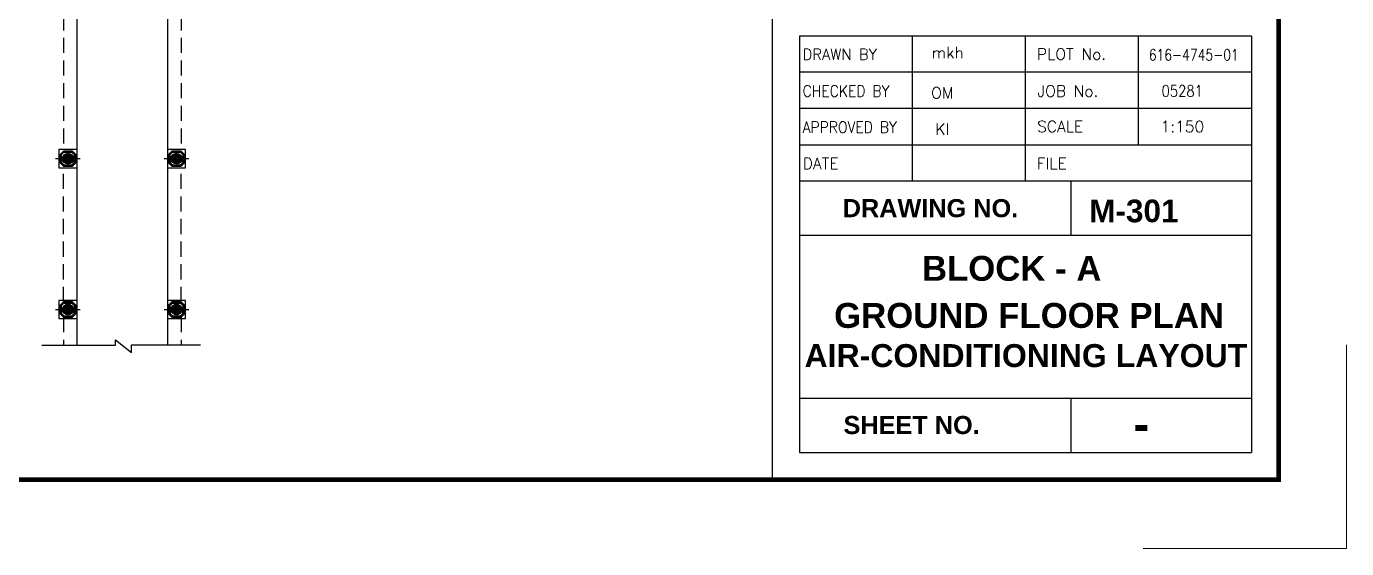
# Model space of a CAD drawing. Extents: x 278386 to 404536, y 8015 to 97114.
# Drawn here: x 360749 to 404536, y 8015 to 25315 of the extents above; entities that cross this region are included whole.
import ezdxf
from ezdxf.enums import TextEntityAlignment as Align

# ---------------------------------------------------------------- set-up
doc = ezdxf.new("R2010")
doc.units = 0
doc.header["$LTSCALE"] = 2
doc.header["$MEASUREMENT"] = 0
doc.linetypes.add('1-BLOCK-A_FLOOR PLAN$0$HIDDEN', pattern=[0.375, 0.25, -0.125])
doc.layers.get('0').update_dxf_attribs({"color": 1})
for name, color, linetype in [('-ABC', 1, 'Continuous'), ('1-BLOCK-A_FLOOR PLAN$0$Callouts', 9, 'Continuous'), ('1-BLOCK-A_FLOOR PLAN$0$CLADDING', 1, 'Continuous'), ('1-BLOCK-A_FLOOR PLAN$0$Covered Walkway', 7, 'Continuous'), ('1-BLOCK-A_FLOOR PLAN$0$HAT-GRC', 9, 'Continuous'), ('1-BLOCK-A_FLOOR PLAN$0$PAV-COL', 1, 'Continuous'), ('1-BLOCK-A_FLOOR PLAN$0$pavement', 21, 'Continuous'), ('ext', 93, 'Continuous'), ('TITLE-A$0$-ABC', 1, 'Continuous')]:
    doc.layers.add(name, color=color, linetype=linetype)
doc.layers.add('-DT', color=4, linetype='Continuous', lineweight=13)
doc.styles.add('1-BLOCK-A_FLOOR PLAN$0$WMF-Arial2', font='arialbd.ttf')
doc.styles.add('TITLE-A$0$1-BLOCK-A_FLOOR PLAN$0$ROMAND', font='romand.shx', dxfattribs={"width": 0.8})
doc.styles.add('TITLE-A$0$1-BLOCK-A_FLOOR PLAN$0$RomanS', font='romans.shx')
doc.styles.add('TITLE-A$0$1-BLOCK-A_FLOOR PLAN$0$WMF-Arial2', font='arialbd.ttf')

# ---------------------------------------------------------------- blocks, each defined once
blk = doc.blocks.new('1-BLOCK-A_FLOOR PLAN', base_point=(138.4295842972385, 17.08714958300015))
at = {"layer": '1-BLOCK-A_FLOOR PLAN$0$HAT-GRC', "linetype": 'Continuous'}
h = blk.add_hatch(dxfattribs=at)
h.set_pattern_fill('ANSI33', color=8, scale=0.25, style=0)
h.set_pattern_definition([(225, (98.45000000036481, 27.95084224616868), (-0.04419417382415922, 0.04419417382415922), []), (225, (98.45000000036481, 27.90664807241875), (-0.04419417382415922, 0.04419417382415922), [0.03125, -0.015625])])
edge = h.paths.add_edge_path()
edge.add_line((97.95000000036474, 27.70084224616868), (97.9500000003647, 27.85084224616899))
edge.add_line((97.9500000003647, 27.85084224616899), (98.0500000003645, 27.95084224616845))
edge.add_line((98.0500000003645, 27.95084224616845), (98.20000000036477, 27.95084224616868))
edge.add_line((98.20000000036477, 27.95084224616868), (98.35000000036501, 27.95084224616868))
edge.add_line((98.35000000036501, 27.95084224616868), (98.45000000036481, 27.85084224616899))
edge.add_line((98.45000000036481, 27.85084224616899), (98.45000000036481, 27.70084224616868))
edge.add_line((98.45000000036481, 27.70084224616868), (98.37500000036485, 27.70084224616868))
edge.add_ellipse((98.20000000036485, 27.70084224616868), major_axis=(-0.1237436867078068, 0.1237436867078068), ratio=0.9999999999994964, start_angle=225.0000000000144, end_angle=238.2129803601595)
edge.add_line((98.37036725073887, 27.74084224616864), (98.41000000036483, 27.74084224616841))
edge.add_line((98.41000000036483, 27.74084224616841), (98.41000000036479, 27.83427370367382))
edge.add_line((98.41000000036479, 27.83427370367382), (98.33343145787003, 27.91084224616849))
edge.add_line((98.33343145787003, 27.91084224616849), (98.16000000036476, 27.91084224616871))
edge.add_line((98.16000000036476, 27.91084224616871), (98.06656854285932, 27.91084224616871))
edge.add_line((98.06656854285932, 27.91084224616871), (97.99000000036472, 27.83427370367404))
edge.add_line((97.99000000036472, 27.83427370367404), (97.9900000003647, 27.74084224616841))
edge.add_line((97.9900000003647, 27.74084224616841), (98.02963274999084, 27.74084224616864))
edge.add_ellipse((98.20000000036485, 27.70084224616868), major_axis=(0.1237436867078065, 0.1237436867078065), ratio=0.999999999999497, start_angle=121.7870196398405, end_angle=134.9999999999856)
edge.add_line((98.02500000036486, 27.70084224616868), (97.95000000036474, 27.70084224616868))
h = blk.add_hatch(dxfattribs=at)
h.set_pattern_fill('ANSI33', color=8, scale=0.25, style=0)
h.set_pattern_definition([(135, (98.45000000036481, 27.45084224616845), (-0.04419417382415923, -0.04419417382415923), []), (135, (98.45000000036481, 27.49503641991838), (-0.04419417382415923, -0.04419417382415923), [0.03125000000000001, -0.015625])])
edge = h.paths.add_edge_path()
edge.add_line((97.95000000036474, 27.70084224616845), (97.9500000003647, 27.55084224616813))
edge.add_line((97.9500000003647, 27.55084224616813), (98.0500000003645, 27.45084224616868))
edge.add_line((98.0500000003645, 27.45084224616868), (98.20000000036477, 27.45084224616845))
edge.add_line((98.20000000036477, 27.45084224616845), (98.35000000036501, 27.45084224616845))
edge.add_line((98.35000000036501, 27.45084224616845), (98.45000000036481, 27.55084224616813))
edge.add_line((98.45000000036481, 27.55084224616813), (98.45000000036481, 27.70084224616845))
edge.add_line((98.45000000036481, 27.70084224616845), (98.37500000036485, 27.70084224616845))
edge.add_ellipse((98.20000000036485, 27.70084224616845), major_axis=(0.1237436867078068, 0.1237436867078068), ratio=0.9999999999994964, start_angle=301.78701963984054, end_angle=314.99999999998556, ccw=False)
edge.add_line((98.37036725073887, 27.66084224616849), (98.41000000036483, 27.66084224616871))
edge.add_line((98.41000000036483, 27.66084224616871), (98.41000000036479, 27.56741078866331))
edge.add_line((98.41000000036479, 27.56741078866331), (98.33343145787003, 27.49084224616864))
edge.add_line((98.33343145787003, 27.49084224616864), (98.16000000036476, 27.49084224616841))
edge.add_line((98.16000000036476, 27.49084224616841), (98.06656854285932, 27.49084224616841))
edge.add_line((98.06656854285932, 27.49084224616841), (97.99000000036472, 27.56741078866308))
edge.add_line((97.99000000036472, 27.56741078866308), (97.9900000003647, 27.66084224616871))
edge.add_line((97.9900000003647, 27.66084224616871), (98.02963274999084, 27.66084224616849))
edge.add_ellipse((98.20000000036485, 27.70084224616845), major_axis=(-0.1237436867078065, 0.1237436867078065), ratio=0.999999999999497, start_angle=45.00000000001438, end_angle=58.21298036015952, ccw=False)
edge.add_line((98.02500000036486, 27.70084224616845), (97.95000000036474, 27.70084224616845))
h = blk.add_hatch(dxfattribs=at)
h.set_pattern_fill('ANSI33', color=8, scale=0.25, style=0)
h.set_pattern_definition([(225, (102.0500000003648, 27.95084224616868), (-0.04419417382415922, 0.04419417382415922), []), (225, (102.0500000003648, 27.90664807241875), (-0.04419417382415922, 0.04419417382415922), [0.03125, -0.015625])])
edge = h.paths.add_edge_path()
edge.add_line((101.5500000003647, 27.70084224616868), (101.5500000003647, 27.85084224616899))
edge.add_line((101.5500000003647, 27.85084224616899), (101.6500000003645, 27.95084224616845))
edge.add_line((101.6500000003645, 27.95084224616845), (101.8000000003648, 27.95084224616868))
edge.add_line((101.8000000003648, 27.95084224616868), (101.950000000365, 27.95084224616868))
edge.add_line((101.950000000365, 27.95084224616868), (102.0500000003648, 27.85084224616899))
edge.add_line((102.0500000003648, 27.85084224616899), (102.0500000003648, 27.70084224616868))
edge.add_line((102.0500000003648, 27.70084224616868), (101.9750000003648, 27.70084224616868))
edge.add_ellipse((101.8000000003648, 27.70084224616868), major_axis=(-0.1237436867078068, 0.1237436867078068), ratio=0.9999999999994964, start_angle=225.0000000000144, end_angle=238.2129803601595)
edge.add_line((101.9703672507389, 27.74084224616864), (102.0100000003648, 27.74084224616841))
edge.add_line((102.0100000003648, 27.74084224616841), (102.0100000003648, 27.83427370367382))
edge.add_line((102.0100000003648, 27.83427370367382), (101.93343145787, 27.91084224616849))
edge.add_line((101.93343145787, 27.91084224616849), (101.7600000003648, 27.91084224616871))
edge.add_line((101.7600000003648, 27.91084224616871), (101.6665685428593, 27.91084224616871))
edge.add_line((101.6665685428593, 27.91084224616871), (101.5900000003647, 27.83427370367404))
edge.add_line((101.5900000003647, 27.83427370367404), (101.5900000003647, 27.74084224616841))
edge.add_line((101.5900000003647, 27.74084224616841), (101.6296327499908, 27.74084224616864))
edge.add_ellipse((101.8000000003648, 27.70084224616868), major_axis=(0.1237436867078065, 0.1237436867078065), ratio=0.999999999999497, start_angle=121.7870196398405, end_angle=134.9999999999856)
edge.add_line((101.6250000003648, 27.70084224616868), (101.5500000003647, 27.70084224616868))
h = blk.add_hatch(dxfattribs=at)
h.set_pattern_fill('ANSI33', color=8, scale=0.25, style=0)
h.set_pattern_definition([(135, (102.0500000003648, 27.45084224616845), (-0.04419417382415923, -0.04419417382415923), []), (135, (102.0500000003648, 27.49503641991838), (-0.04419417382415923, -0.04419417382415923), [0.03125000000000001, -0.015625])])
edge = h.paths.add_edge_path()
edge.add_line((101.5500000003647, 27.70084224616845), (101.5500000003647, 27.55084224616813))
edge.add_line((101.5500000003647, 27.55084224616813), (101.6500000003645, 27.45084224616868))
edge.add_line((101.6500000003645, 27.45084224616868), (101.8000000003648, 27.45084224616845))
edge.add_line((101.8000000003648, 27.45084224616845), (101.950000000365, 27.45084224616845))
edge.add_line((101.950000000365, 27.45084224616845), (102.0500000003648, 27.55084224616813))
edge.add_line((102.0500000003648, 27.55084224616813), (102.0500000003648, 27.70084224616845))
edge.add_line((102.0500000003648, 27.70084224616845), (101.9750000003648, 27.70084224616845))
edge.add_ellipse((101.8000000003648, 27.70084224616845), major_axis=(0.1237436867078068, 0.1237436867078068), ratio=0.9999999999994964, start_angle=301.78701963984054, end_angle=314.99999999998556, ccw=False)
edge.add_line((101.9703672507389, 27.66084224616849), (102.0100000003648, 27.66084224616871))
edge.add_line((102.0100000003648, 27.66084224616871), (102.0100000003648, 27.56741078866331))
edge.add_line((102.0100000003648, 27.56741078866331), (101.93343145787, 27.49084224616864))
edge.add_line((101.93343145787, 27.49084224616864), (101.7600000003648, 27.49084224616841))
edge.add_line((101.7600000003648, 27.49084224616841), (101.6665685428593, 27.49084224616841))
edge.add_line((101.6665685428593, 27.49084224616841), (101.5900000003647, 27.56741078866308))
edge.add_line((101.5900000003647, 27.56741078866308), (101.5900000003647, 27.66084224616871))
edge.add_line((101.5900000003647, 27.66084224616871), (101.6296327499908, 27.66084224616849))
edge.add_ellipse((101.8000000003648, 27.70084224616845), major_axis=(-0.1237436867078065, 0.1237436867078065), ratio=0.999999999999497, start_angle=45.00000000001438, end_angle=58.21298036015952, ccw=False)
edge.add_line((101.6250000003648, 27.70084224616845), (101.5500000003647, 27.70084224616845))
h = blk.add_hatch(dxfattribs=at)
h.set_pattern_fill('ANSI33', color=8, scale=0.25, style=0)
h.set_pattern_definition([(225, (98.45000000036481, 22.95084224616868), (-0.04419417382415922, 0.04419417382415922), []), (225, (98.45000000036481, 22.90664807241875), (-0.04419417382415922, 0.04419417382415922), [0.03125, -0.015625])])
edge = h.paths.add_edge_path()
edge.add_line((97.95000000036474, 22.70084224616868), (97.9500000003647, 22.85084224616899))
edge.add_line((97.9500000003647, 22.85084224616899), (98.0500000003645, 22.95084224616845))
edge.add_line((98.0500000003645, 22.95084224616845), (98.20000000036477, 22.95084224616868))
edge.add_line((98.20000000036477, 22.95084224616868), (98.35000000036501, 22.95084224616868))
edge.add_line((98.35000000036501, 22.95084224616868), (98.45000000036481, 22.85084224616899))
edge.add_line((98.45000000036481, 22.85084224616899), (98.45000000036481, 22.70084224616868))
edge.add_line((98.45000000036481, 22.70084224616868), (98.37500000036485, 22.70084224616868))
edge.add_ellipse((98.20000000036485, 22.70084224616868), major_axis=(-0.1237436867078068, 0.1237436867078068), ratio=0.9999999999994964, start_angle=225.0000000000144, end_angle=238.2129803601595)
edge.add_line((98.37036725073887, 22.74084224616864), (98.41000000036483, 22.74084224616841))
edge.add_line((98.41000000036483, 22.74084224616841), (98.41000000036479, 22.83427370367382))
edge.add_line((98.41000000036479, 22.83427370367382), (98.33343145787003, 22.91084224616849))
edge.add_line((98.33343145787003, 22.91084224616849), (98.16000000036476, 22.91084224616871))
edge.add_line((98.16000000036476, 22.91084224616871), (98.06656854285932, 22.91084224616871))
edge.add_line((98.06656854285932, 22.91084224616871), (97.99000000036472, 22.83427370367404))
edge.add_line((97.99000000036472, 22.83427370367404), (97.9900000003647, 22.74084224616841))
edge.add_line((97.9900000003647, 22.74084224616841), (98.02963274999084, 22.74084224616864))
edge.add_ellipse((98.20000000036485, 22.70084224616868), major_axis=(0.1237436867078065, 0.1237436867078065), ratio=0.999999999999497, start_angle=121.7870196398405, end_angle=134.9999999999856)
edge.add_line((98.02500000036486, 22.70084224616868), (97.95000000036474, 22.70084224616868))
h = blk.add_hatch(dxfattribs=at)
h.set_pattern_fill('ANSI33', color=8, scale=0.25, style=0)
h.set_pattern_definition([(225, (102.0500000003648, 22.95084224616868), (-0.04419417382415922, 0.04419417382415922), []), (225, (102.0500000003648, 22.90664807241875), (-0.04419417382415922, 0.04419417382415922), [0.03125, -0.015625])])
edge = h.paths.add_edge_path()
edge.add_line((101.5500000003647, 22.70084224616868), (101.5500000003647, 22.85084224616899))
edge.add_line((101.5500000003647, 22.85084224616899), (101.6500000003645, 22.95084224616845))
edge.add_line((101.6500000003645, 22.95084224616845), (101.8000000003648, 22.95084224616868))
edge.add_line((101.8000000003648, 22.95084224616868), (101.950000000365, 22.95084224616868))
edge.add_line((101.950000000365, 22.95084224616868), (102.0500000003648, 22.85084224616899))
edge.add_line((102.0500000003648, 22.85084224616899), (102.0500000003648, 22.70084224616868))
edge.add_line((102.0500000003648, 22.70084224616868), (101.9750000003648, 22.70084224616868))
edge.add_ellipse((101.8000000003648, 22.70084224616868), major_axis=(-0.1237436867078068, 0.1237436867078068), ratio=0.9999999999994964, start_angle=225.0000000000144, end_angle=238.2129803601595)
edge.add_line((101.9703672507389, 22.74084224616864), (102.0100000003648, 22.74084224616841))
edge.add_line((102.0100000003648, 22.74084224616841), (102.0100000003648, 22.83427370367382))
edge.add_line((102.0100000003648, 22.83427370367382), (101.93343145787, 22.91084224616849))
edge.add_line((101.93343145787, 22.91084224616849), (101.7600000003648, 22.91084224616871))
edge.add_line((101.7600000003648, 22.91084224616871), (101.6665685428593, 22.91084224616871))
edge.add_line((101.6665685428593, 22.91084224616871), (101.5900000003647, 22.83427370367404))
edge.add_line((101.5900000003647, 22.83427370367404), (101.5900000003647, 22.74084224616841))
edge.add_line((101.5900000003647, 22.74084224616841), (101.6296327499908, 22.74084224616864))
edge.add_ellipse((101.8000000003648, 22.70084224616868), major_axis=(0.1237436867078065, 0.1237436867078065), ratio=0.999999999999497, start_angle=121.7870196398405, end_angle=134.9999999999856)
edge.add_line((101.6250000003648, 22.70084224616868), (101.5500000003647, 22.70084224616868))
h = blk.add_hatch(dxfattribs=at)
h.set_pattern_fill('ANSI33', color=8, scale=0.25, style=0)
h.set_pattern_definition([(135, (98.45000000036481, 22.45084224616845), (-0.04419417382415923, -0.04419417382415923), []), (135, (98.45000000036481, 22.49503641991838), (-0.04419417382415923, -0.04419417382415923), [0.03125000000000001, -0.015625])])
edge = h.paths.add_edge_path()
edge.add_line((97.95000000036474, 22.70084224616845), (97.9500000003647, 22.55084224616813))
edge.add_line((97.9500000003647, 22.55084224616813), (98.0500000003645, 22.45084224616868))
edge.add_line((98.0500000003645, 22.45084224616868), (98.20000000036477, 22.45084224616845))
edge.add_line((98.20000000036477, 22.45084224616845), (98.35000000036501, 22.45084224616845))
edge.add_line((98.35000000036501, 22.45084224616845), (98.45000000036481, 22.55084224616813))
edge.add_line((98.45000000036481, 22.55084224616813), (98.45000000036481, 22.70084224616845))
edge.add_line((98.45000000036481, 22.70084224616845), (98.37500000036485, 22.70084224616845))
edge.add_ellipse((98.20000000036485, 22.70084224616845), major_axis=(0.1237436867078068, 0.1237436867078068), ratio=0.9999999999994964, start_angle=301.78701963984054, end_angle=314.99999999998556, ccw=False)
edge.add_line((98.37036725073887, 22.66084224616849), (98.41000000036483, 22.66084224616871))
edge.add_line((98.41000000036483, 22.66084224616871), (98.41000000036479, 22.56741078866331))
edge.add_line((98.41000000036479, 22.56741078866331), (98.33343145787003, 22.49084224616864))
edge.add_line((98.33343145787003, 22.49084224616864), (98.16000000036476, 22.49084224616841))
edge.add_line((98.16000000036476, 22.49084224616841), (98.06656854285932, 22.49084224616841))
edge.add_line((98.06656854285932, 22.49084224616841), (97.99000000036472, 22.56741078866308))
edge.add_line((97.99000000036472, 22.56741078866308), (97.9900000003647, 22.66084224616871))
edge.add_line((97.9900000003647, 22.66084224616871), (98.02963274999084, 22.66084224616849))
edge.add_ellipse((98.20000000036485, 22.70084224616845), major_axis=(-0.1237436867078065, 0.1237436867078065), ratio=0.999999999999497, start_angle=45.00000000001438, end_angle=58.21298036015952, ccw=False)
edge.add_line((98.02500000036486, 22.70084224616845), (97.95000000036474, 22.70084224616845))
h = blk.add_hatch(dxfattribs=at)
h.set_pattern_fill('ANSI33', color=8, scale=0.25, style=0)
h.set_pattern_definition([(135, (102.0500000003648, 22.45084224616845), (-0.04419417382415923, -0.04419417382415923), []), (135, (102.0500000003648, 22.49503641991838), (-0.04419417382415923, -0.04419417382415923), [0.03125000000000001, -0.015625])])
edge = h.paths.add_edge_path()
edge.add_line((101.5500000003647, 22.70084224616845), (101.5500000003647, 22.55084224616813))
edge.add_line((101.5500000003647, 22.55084224616813), (101.6500000003645, 22.45084224616868))
edge.add_line((101.6500000003645, 22.45084224616868), (101.8000000003648, 22.45084224616845))
edge.add_line((101.8000000003648, 22.45084224616845), (101.950000000365, 22.45084224616845))
edge.add_line((101.950000000365, 22.45084224616845), (102.0500000003648, 22.55084224616813))
edge.add_line((102.0500000003648, 22.55084224616813), (102.0500000003648, 22.70084224616845))
edge.add_line((102.0500000003648, 22.70084224616845), (101.9750000003648, 22.70084224616845))
edge.add_ellipse((101.8000000003648, 22.70084224616845), major_axis=(0.1237436867078068, 0.1237436867078068), ratio=0.9999999999994964, start_angle=301.78701963984054, end_angle=314.99999999998556, ccw=False)
edge.add_line((101.9703672507389, 22.66084224616849), (102.0100000003648, 22.66084224616871))
edge.add_line((102.0100000003648, 22.66084224616871), (102.0100000003648, 22.56741078866331))
edge.add_line((102.0100000003648, 22.56741078866331), (101.93343145787, 22.49084224616864))
edge.add_line((101.93343145787, 22.49084224616864), (101.7600000003648, 22.49084224616841))
edge.add_line((101.7600000003648, 22.49084224616841), (101.6665685428593, 22.49084224616841))
edge.add_line((101.6665685428593, 22.49084224616841), (101.5900000003647, 22.56741078866308))
edge.add_line((101.5900000003647, 22.56741078866308), (101.5900000003647, 22.66084224616871))
edge.add_line((101.5900000003647, 22.66084224616871), (101.6296327499908, 22.66084224616849))
edge.add_ellipse((101.8000000003648, 22.70084224616845), major_axis=(-0.1237436867078065, 0.1237436867078065), ratio=0.999999999999497, start_angle=45.00000000001438, end_angle=58.21298036015952, ccw=False)
edge.add_line((101.6250000003648, 22.70084224616845), (101.5500000003647, 22.70084224616845))
at = {"layer": '1-BLOCK-A_FLOOR PLAN$0$PAV-COL', "linetype": 'Continuous'}
h = blk.add_hatch(dxfattribs=at)
h.set_pattern_fill('ANSI31', color=8, scale=0.1, style=0)
h.set_pattern_definition([(225, (98.37500000036485, 27.87584224616863), (-0.008838834764831844, 0.008838834764831846), [])])
edge = h.paths.add_edge_path()
edge.add_line((98.02500000036486, 27.70084224616868), (98.37500000036485, 27.70084224616868))
edge.add_ellipse((98.20000000036485, 27.70084224616872), major_axis=(0.1237436867076454, 0.1237436867076454), ratio=0.9999999999999938, start_angle=225.0000000000002, end_angle=314.9999999999847, ccw=False)
edge.add_ellipse((98.20000000036485, 27.70084224616872), major_axis=(-0.1237436867076455, 0.1237436867076455), ratio=0.9999999999999938, start_angle=45.00000000001529, end_angle=134.9999999999998, ccw=False)
edge = h.paths.add_edge_path()
edge.add_ellipse((98.20000000036485, 27.70084224616863), major_axis=(0.1237436867076454, 0.1237436867076454), ratio=0.9999999999999938, start_angle=45.00000000000023, end_angle=134.9999999999847, ccw=False)
edge.add_ellipse((98.20000000036485, 27.70084224616863), major_axis=(-0.1237436867076455, 0.1237436867076455), ratio=0.9999999999999938, start_angle=225.0000000000153, end_angle=314.99999999999983, ccw=False)
edge.add_line((98.37500000036485, 27.70084224616868), (98.02500000036486, 27.70084224616868))
h = blk.add_hatch(dxfattribs=at)
h.set_pattern_fill('ANSI31', color=8, scale=0.1, style=0)
h.set_pattern_definition([(225, (101.9750000003648, 27.87584224616863), (-0.008838834764831844, 0.008838834764831846), [])])
edge = h.paths.add_edge_path()
edge.add_line((101.6250000003648, 27.70084224616868), (101.9750000003648, 27.70084224616868))
edge.add_ellipse((101.8000000003648, 27.70084224616872), major_axis=(0.1237436867076454, 0.1237436867076454), ratio=0.9999999999999938, start_angle=225.0000000000002, end_angle=314.9999999999847, ccw=False)
edge.add_ellipse((101.8000000003648, 27.70084224616872), major_axis=(-0.1237436867076455, 0.1237436867076455), ratio=0.9999999999999938, start_angle=45.00000000001529, end_angle=134.9999999999998, ccw=False)
edge = h.paths.add_edge_path()
edge.add_ellipse((101.8000000003648, 27.70084224616863), major_axis=(0.1237436867076454, 0.1237436867076454), ratio=0.9999999999999938, start_angle=45.00000000000023, end_angle=134.9999999999847, ccw=False)
edge.add_ellipse((101.8000000003648, 27.70084224616863), major_axis=(-0.1237436867076455, 0.1237436867076455), ratio=0.9999999999999938, start_angle=225.0000000000153, end_angle=314.99999999999983, ccw=False)
edge.add_line((101.9750000003648, 27.70084224616868), (101.6250000003648, 27.70084224616868))
h = blk.add_hatch(dxfattribs=at)
h.set_pattern_fill('ANSI31', color=8, scale=0.1, style=0)
h.set_pattern_definition([(225, (98.37500000036485, 22.87584224616863), (-0.008838834764831844, 0.008838834764831846), [])])
edge = h.paths.add_edge_path()
edge.add_line((98.02500000036486, 22.70084224616868), (98.37500000036485, 22.70084224616868))
edge.add_ellipse((98.20000000036485, 22.70084224616872), major_axis=(0.1237436867076454, 0.1237436867076454), ratio=0.9999999999999938, start_angle=225.0000000000002, end_angle=314.9999999999847, ccw=False)
edge.add_ellipse((98.20000000036485, 22.70084224616872), major_axis=(-0.1237436867076455, 0.1237436867076455), ratio=0.9999999999999938, start_angle=45.00000000001529, end_angle=134.9999999999998, ccw=False)
edge = h.paths.add_edge_path()
edge.add_ellipse((98.20000000036485, 22.70084224616863), major_axis=(0.1237436867076454, 0.1237436867076454), ratio=0.9999999999999938, start_angle=45.00000000000023, end_angle=134.9999999999847, ccw=False)
edge.add_ellipse((98.20000000036485, 22.70084224616863), major_axis=(-0.1237436867076455, 0.1237436867076455), ratio=0.9999999999999938, start_angle=225.0000000000153, end_angle=314.99999999999983, ccw=False)
edge.add_line((98.37500000036485, 22.70084224616868), (98.02500000036486, 22.70084224616868))
h = blk.add_hatch(dxfattribs=at)
h.set_pattern_fill('ANSI31', color=8, scale=0.1, style=0)
h.set_pattern_definition([(225, (101.9750000003648, 22.87584224616863), (-0.008838834764831844, 0.008838834764831846), [])])
edge = h.paths.add_edge_path()
edge.add_line((101.6250000003648, 22.70084224616868), (101.9750000003648, 22.70084224616868))
edge.add_ellipse((101.8000000003648, 22.70084224616872), major_axis=(0.1237436867076454, 0.1237436867076454), ratio=0.9999999999999938, start_angle=225.0000000000002, end_angle=314.9999999999847, ccw=False)
edge.add_ellipse((101.8000000003648, 22.70084224616872), major_axis=(-0.1237436867076455, 0.1237436867076455), ratio=0.9999999999999938, start_angle=45.00000000001529, end_angle=134.9999999999998, ccw=False)
edge = h.paths.add_edge_path()
edge.add_ellipse((101.8000000003648, 22.70084224616863), major_axis=(0.1237436867076454, 0.1237436867076454), ratio=0.9999999999999938, start_angle=45.00000000000023, end_angle=134.9999999999847, ccw=False)
edge.add_ellipse((101.8000000003648, 22.70084224616863), major_axis=(-0.1237436867076455, 0.1237436867076455), ratio=0.9999999999999938, start_angle=225.0000000000153, end_angle=314.99999999999983, ccw=False)
edge.add_line((101.9750000003648, 22.70084224616868), (101.6250000003648, 22.70084224616868))
at = {"layer": '1-BLOCK-A_FLOOR PLAN$0$Callouts', "color": 8}
blk.add_lwpolyline([(97.33095907516554, 21.51689919036551), (99.77594983585215, 21.51689919036573), (99.77594983585215, 21.69352316308886), (100.3067960306585, 21.27609100184145), (100.3067960306585, 21.53368600359966), (102.5905759908704, 21.53368600359966)], dxfattribs=at)
at = {"layer": '1-BLOCK-A_FLOOR PLAN$0$CLADDING', "color": 8, "linetype": 'Continuous'}
for points in [[(98.37500000036485, 27.70084224616868), (98.45000000036481, 27.70084224616868), (98.45000000036481, 27.85084224616877), (98.35000000036491, 27.95084224616868), (98.20000000036477, 27.95084224616868), (98.05000000036458, 27.95084224616868), (97.95000000036471, 27.85084224616877), (97.95000000036472, 27.70084224616868), (98.02500000036486, 27.70084224616868)], [(98.37500000036485, 27.70084224616845), (98.45000000036481, 27.70084224616845), (98.45000000036481, 27.55084224616836), (98.35000000036491, 27.45084224616845), (98.20000000036477, 27.45084224616845), (98.05000000036458, 27.45084224616845), (97.95000000036471, 27.55084224616836), (97.95000000036472, 27.70084224616845), (98.02500000036486, 27.70084224616845)], [(98.02963274999084, 27.74084224616864), (97.99000000036472, 27.74084224616864), (97.99000000036472, 27.83427370367382), (98.06656854285954, 27.91084224616871), (98.16000000036476, 27.91084224616871), (98.33343145786989, 27.91084224616871), (98.41000000036479, 27.83427370367382), (98.41000000036483, 27.74084224616864), (98.37036725073887, 27.74084224616864)], [(98.02963274999084, 27.66084224616849), (97.99000000036472, 27.66084224616849), (97.99000000036472, 27.56741078866331), (98.06656854285954, 27.49084224616841), (98.16000000036476, 27.49084224616841), (98.33343145786989, 27.49084224616841), (98.41000000036479, 27.56741078866331), (98.41000000036483, 27.66084224616849), (98.37036725073887, 27.66084224616849)], [(101.9750000003648, 27.70084224616868), (102.0500000003648, 27.70084224616868), (102.0500000003648, 27.85084224616877), (101.9500000003649, 27.95084224616868), (101.8000000003648, 27.95084224616868), (101.6500000003646, 27.95084224616868), (101.5500000003647, 27.85084224616877), (101.5500000003647, 27.70084224616868), (101.6250000003648, 27.70084224616868)], [(101.9750000003648, 27.70084224616845), (102.0500000003648, 27.70084224616845), (102.0500000003648, 27.55084224616836), (101.9500000003649, 27.45084224616845), (101.8000000003648, 27.45084224616845), (101.6500000003646, 27.45084224616845), (101.5500000003647, 27.55084224616836), (101.5500000003647, 27.70084224616845), (101.6250000003648, 27.70084224616845)], [(101.6296327499908, 27.74084224616864), (101.5900000003647, 27.74084224616864), (101.5900000003647, 27.83427370367382), (101.6665685428595, 27.91084224616871), (101.7600000003648, 27.91084224616871), (101.9334314578699, 27.91084224616871), (102.0100000003648, 27.83427370367382), (102.0100000003648, 27.74084224616864), (101.9703672507389, 27.74084224616864)], [(101.6296327499908, 27.66084224616849), (101.5900000003647, 27.66084224616849), (101.5900000003647, 27.56741078866331), (101.6665685428595, 27.49084224616841), (101.7600000003648, 27.49084224616841), (101.9334314578699, 27.49084224616841), (102.0100000003648, 27.56741078866331), (102.0100000003648, 27.66084224616849), (101.9703672507389, 27.66084224616849)], [(98.37500000036485, 22.70084224616868), (98.45000000036481, 22.70084224616868), (98.45000000036481, 22.85084224616877), (98.35000000036491, 22.95084224616868), (98.20000000036477, 22.95084224616868), (98.05000000036458, 22.95084224616868), (97.95000000036471, 22.85084224616877), (97.95000000036472, 22.70084224616868), (98.02500000036486, 22.70084224616868)], [(98.02963274999084, 22.74084224616864), (97.99000000036472, 22.74084224616864), (97.99000000036472, 22.83427370367382), (98.06656854285954, 22.91084224616871), (98.16000000036476, 22.91084224616871), (98.33343145786989, 22.91084224616871), (98.41000000036479, 22.83427370367382), (98.41000000036483, 22.74084224616864), (98.37036725073887, 22.74084224616864)], [(101.9750000003648, 22.70084224616868), (102.0500000003648, 22.70084224616868), (102.0500000003648, 22.85084224616877), (101.9500000003649, 22.95084224616868), (101.8000000003648, 22.95084224616868), (101.6500000003646, 22.95084224616868), (101.5500000003647, 22.85084224616877), (101.5500000003647, 22.70084224616868), (101.6250000003648, 22.70084224616868)], [(101.6296327499908, 22.74084224616864), (101.5900000003647, 22.74084224616864), (101.5900000003647, 22.83427370367382), (101.6665685428595, 22.91084224616871), (101.7600000003648, 22.91084224616871), (101.9334314578699, 22.91084224616871), (102.0100000003648, 22.83427370367382), (102.0100000003648, 22.74084224616864), (101.9703672507389, 22.74084224616864)], [(98.37500000036485, 22.70084224616845), (98.45000000036481, 22.70084224616845), (98.45000000036481, 22.55084224616836), (98.35000000036491, 22.45084224616845), (98.20000000036477, 22.45084224616845), (98.05000000036458, 22.45084224616845), (97.95000000036471, 22.55084224616836), (97.95000000036472, 22.70084224616845), (98.02500000036486, 22.70084224616845)], [(98.02963274999084, 22.66084224616849), (97.99000000036472, 22.66084224616849), (97.99000000036472, 22.56741078866331), (98.06656854285954, 22.49084224616841), (98.16000000036476, 22.49084224616841), (98.33343145786989, 22.49084224616841), (98.41000000036479, 22.56741078866331), (98.41000000036483, 22.66084224616849), (98.37036725073887, 22.66084224616849)], [(101.9750000003648, 22.70084224616845), (102.0500000003648, 22.70084224616845), (102.0500000003648, 22.55084224616836), (101.9500000003649, 22.45084224616845), (101.8000000003648, 22.45084224616845), (101.6500000003646, 22.45084224616845), (101.5500000003647, 22.55084224616836), (101.5500000003647, 22.70084224616845), (101.6250000003648, 22.70084224616845)], [(101.6296327499908, 22.66084224616849), (101.5900000003647, 22.66084224616849), (101.5900000003647, 22.56741078866331), (101.6665685428595, 22.49084224616841), (101.7600000003648, 22.49084224616841), (101.9334314578699, 22.49084224616841), (102.0100000003648, 22.56741078866331), (102.0100000003648, 22.66084224616849), (101.9703672507389, 22.66084224616849)]]:
    blk.add_lwpolyline(points, dxfattribs=at)
at = {"layer": '1-BLOCK-A_FLOOR PLAN$0$Covered Walkway', "color": 8, "linetype": '1-BLOCK-A_FLOOR PLAN$0$HIDDEN'}
for p, q in [((98.05000000036478, 32.4508422461689), (98.05000000036478, 27.9508422461689)), ((101.9500000003648, 32.4508422461689), (101.9500000003648, 27.9508422461689)), ((98.05000000036478, 22.95084224616845), (98.05000000036478, 27.45084224616845)), ((101.9500000003648, 22.95084224616845), (101.9500000003648, 27.45084224616845)), ((98.05000000036478, 22.4508422461689), (98.05000000036478, 21.51689919036562)), ((101.9500000003648, 22.4508422461689), (101.9500000003648, 21.53368600359966))]:
    blk.add_line(p, q, dxfattribs=at)
at = {"layer": '1-BLOCK-A_FLOOR PLAN$0$PAV-COL', "color": 8, "linetype": 'Continuous'}
for p, q in [((97.79001032724248, 27.70084224616868), (98.6099896734872, 27.70084224616868)), ((101.3900103272425, 27.70084224616868), (102.2099896734872, 27.70084224616868)), ((97.79001032724248, 22.70084224616868), (98.6099896734872, 22.70084224616868)), ((101.3900103272425, 22.70084224616868), (102.2099896734872, 22.70084224616868))]:
    blk.add_line(p, q, dxfattribs=at)
at = {"layer": '1-BLOCK-A_FLOOR PLAN$0$PAV-COL', "color": 8}
for points in [[(98.50000000036488, 27.40084224616895), (98.50000000036488, 28.00084224616863), (97.90000000036477, 28.00084224616863), (97.90000000036477, 27.40084224616895)], [(98.35000000036479, 27.95084224616868), (98.45000000036481, 27.85084224616877), (98.45000000036484, 27.55084224616881), (98.35000000036487, 27.4508422461689), (98.05000000036483, 27.45084224616868), (97.95000000036481, 27.55084224616881), (97.95000000036475, 27.85084224616877), (98.05000000036475, 27.95084224616868)], [(98.35000000036479, 27.45084224616845), (98.45000000036481, 27.55084224616836), (98.45000000036484, 27.85084224616831), (98.35000000036487, 27.95084224616822), (98.05000000036483, 27.95084224616845), (97.95000000036481, 27.85084224616831), (97.95000000036475, 27.55084224616836), (98.05000000036475, 27.45084224616845)], [(102.1000000003649, 27.40084224616895), (102.1000000003649, 28.00084224616863), (101.5000000003648, 28.00084224616863), (101.5000000003648, 27.40084224616895)], [(101.9500000003648, 27.95084224616868), (102.0500000003648, 27.85084224616877), (102.0500000003648, 27.55084224616881), (101.9500000003649, 27.4508422461689), (101.6500000003648, 27.45084224616868), (101.5500000003648, 27.55084224616881), (101.5500000003647, 27.85084224616877), (101.6500000003647, 27.95084224616868)], [(101.9500000003648, 27.45084224616845), (102.0500000003648, 27.55084224616836), (102.0500000003648, 27.85084224616831), (101.9500000003649, 27.95084224616822), (101.6500000003648, 27.95084224616845), (101.5500000003648, 27.85084224616831), (101.5500000003647, 27.55084224616836), (101.6500000003647, 27.45084224616845)], [(98.50000000036488, 22.40084224616895), (98.50000000036488, 23.00084224616863), (97.90000000036477, 23.00084224616863), (97.90000000036477, 22.40084224616895)], [(98.35000000036479, 22.95084224616868), (98.45000000036481, 22.85084224616877), (98.45000000036484, 22.55084224616881), (98.35000000036487, 22.4508422461689), (98.05000000036483, 22.45084224616868), (97.95000000036481, 22.55084224616881), (97.95000000036475, 22.85084224616877), (98.05000000036475, 22.95084224616868)], [(98.35000000036479, 22.45084224616845), (98.45000000036481, 22.55084224616836), (98.45000000036484, 22.85084224616831), (98.35000000036487, 22.95084224616822), (98.05000000036483, 22.95084224616845), (97.95000000036481, 22.85084224616831), (97.95000000036475, 22.55084224616836), (98.05000000036475, 22.45084224616845)], [(102.1000000003649, 22.40084224616895), (102.1000000003649, 23.00084224616863), (101.5000000003648, 23.00084224616863), (101.5000000003648, 22.40084224616895)], [(101.9500000003648, 22.95084224616868), (102.0500000003648, 22.85084224616877), (102.0500000003648, 22.55084224616881), (101.9500000003649, 22.4508422461689), (101.6500000003648, 22.45084224616868), (101.5500000003648, 22.55084224616881), (101.5500000003647, 22.85084224616877), (101.6500000003647, 22.95084224616868)], [(101.9500000003648, 22.45084224616845), (102.0500000003648, 22.55084224616836), (102.0500000003648, 22.85084224616831), (101.9500000003649, 22.95084224616822), (101.6500000003648, 22.95084224616845), (101.5500000003648, 22.85084224616831), (101.5500000003647, 22.55084224616836), (101.6500000003647, 22.45084224616845)]]:
    blk.add_lwpolyline(points, close=True, dxfattribs=at)
at = {"layer": '1-BLOCK-A_FLOOR PLAN$0$PAV-COL', "color": 8, "linetype": 'Continuous'}
for centre in [(98.20000000036485, 27.70084224616868), (101.8000000003648, 27.70084224616868), (98.20000000036485, 22.70084224616868), (101.8000000003648, 22.70084224616868)]:
    blk.add_circle(centre, 0.175, dxfattribs=at)
at = {"layer": '1-BLOCK-A_FLOOR PLAN$0$pavement', "color": 8, "ltscale": 2}
for p, q in [((101.5000000003648, 68.00084224616863), (101.5000000003648, 21.53368600359966)), ((98.50000000036479, 21.51689919036565), (98.5000000003648, 33.00084224616841))]:
    blk.add_line(p, q, dxfattribs=at)
blk = doc.blocks.new('A$C51B27907')
blk.add_blockref('1-BLOCK-A_FLOOR PLAN', (123.970737410019, 2.307192947193583))
blk = doc.blocks.new('A$C2D365154')
at = {"layer": '-ABC', "color": 4, "style": '1-BLOCK-A_FLOOR PLAN$0$WMF-Arial2'}
blk.add_text('GROUND FLOOR PLAN', height=824.9999979375, dxfattribs=at).set_placement((83697.01986303227, 492.8223541078114))
at = {"layer": 'TITLE-A$0$-ABC', "color": 4, "style": 'TITLE-A$0$1-BLOCK-A_FLOOR PLAN$0$WMF-Arial2'}
for s, height, p in [('BLOCK - A', 824.9999979375, (86608.98201272935, 2052.980051902719)), ('AIR-CONDITIONING LAYOUT', 760, (82715.68675142848, -805.4662753405937))]:
    blk.add_text(s, height=height, dxfattribs=at).set_placement(p)

msp = doc.modelspace()

# ---------------------------------------------------------------- linework, layer by layer
at = {"layer": '-DT', "color": 4}
msp.add_lwpolyline([(397785.7665809343, 8014.523211174377), (404535.7645448538, 8014.523211174377), (404535.7645448538, 14764.52117509313)], dxfattribs=at)
at = {"layer": 'TITLE-A$0$-ABC', "color": 3}
msp.add_line((385485.8009830622, 94397.0253072098), (385485.8009830622, 10295.30737972369), dxfattribs=at)
at = {"layer": 'TITLE-A$0$-ABC', "color": 4}
for p, q in [((401385.8009433115, 24995.30734072358), (386385.8009808124, 24995.30734072358)), ((386385.8009808121, 24995.30734072356), (386385.8009808121, 11195.30737747358)), ((390135.800971437, 20195.30735272339), (390135.8009714369, 24995.30734072358)), ((393885.8009620626, 20195.30735272356), (393885.800962062, 24995.30734072358)), ((397635.8009526872, 21395.30734972369), (397635.8009526869, 24995.30734072358)), ((401385.8009433121, 24995.30734072356), (401385.8009433121, 11195.30737747358)), ((401385.8009433115, 23795.30734372362), (386385.8009808124, 23795.30734372362)), ((401385.8009433115, 22595.30734672365), (386385.8009808124, 22595.30734672365)), ((386385.8009808121, 21395.30734972369), (401385.8009433121, 21395.30734972369)), ((386385.8009808121, 20195.30735497348), (401385.8009433121, 20195.30735497348)), ((395385.8009433121, 20195.30735497348), (395385.8009433121, 18395.30735497347)), ((386385.8009808121, 18395.30735497347), (401385.8009433121, 18395.30735497347)), ((386385.8009808121, 12995.30737747359), (401385.8009433121, 12995.30737747359)), ((395385.8009433121, 12995.30737747356), (395385.8009433121, 11195.30737747358)), ((386385.8009808121, 11195.30737747358), (401385.8009433121, 11195.30737747358))]:
    msp.add_line(p, q, dxfattribs=at)
at = {"layer": 'TITLE-A$0$-ABC', "color": 3, "const_width": 149.999999625}
msp.add_lwpolyline([(282885.8012395621, 94397.0253072098), (402285.8009410617, 94397.0253072098), (402285.8009410617, 10295.30737972369), (282885.8012395621, 10295.30737972369)], close=True, dxfattribs=at)

# ---------------------------------------------------------------- block references
at = {"linetype": 'Continuous'}
msp.add_blockref('A$C2D365154', (303841.6743354962, 14834.5665753646), dxfattribs=at)
at = {"layer": 'ext', "linetype": 'Continuous', "xscale": 1000, "yscale": 1000, "zscale": 1000}
msp.add_blockref('A$C51B27907', (278385.8025969506, 8014.523211174377), dxfattribs=at)

# ---------------------------------------------------------------- texts
at = {"layer": '-ABC', "color": 4, "style": '1-BLOCK-A_FLOOR PLAN$0$WMF-Arial2'}
for s, height, p in [('M-301', 750, (395994.6701280512, 18827.73881682918)), ('-', 1125, (397468.258383907, 11584.00020726269))]:
    msp.add_text(s, height=height, dxfattribs=at).set_placement(p)
at = {"layer": 'TITLE-A$0$-ABC', "color": 4}
for s, height, style, p in [('DRAWN BY', 356.9664834817261, 'TITLE-A$0$1-BLOCK-A_FLOOR PLAN$0$ROMAND', (386494.7632015963, 24212.05028110457)), ('mkh', 374.9999990625, 'TITLE-A$0$1-BLOCK-A_FLOOR PLAN$0$RomanS', (390773.7429181145, 24261.39597488405)), ('PLOT No.', 374.9999990625, 'TITLE-A$0$1-BLOCK-A_FLOOR PLAN$0$ROMAND', (394263.9557827837, 24211.68785735723)), ('JOB No.', 374.9999990625, 'TITLE-A$0$1-BLOCK-A_FLOOR PLAN$0$ROMAND', (394279.793504245, 22987.45880960998)), ('SCALE', 374.9999990625, 'TITLE-A$0$1-BLOCK-A_FLOOR PLAN$0$ROMAND', (394272.6800169451, 21812.05028710463)), ('DATE', 374.9999990625, 'TITLE-A$0$1-BLOCK-A_FLOOR PLAN$0$ROMAND', (386497.9452241338, 20588.07095535259)), ('FILE ', 374.9999990625, 'TITLE-A$0$1-BLOCK-A_FLOOR PLAN$0$ROMAND', (394259.11532521, 20588.08288222748)), ('DRAWING NO.', 599.9999985, 'TITLE-A$0$1-BLOCK-A_FLOOR PLAN$0$WMF-Arial2', (387824.0490847984, 18994.4158493408)), ('SHEET NO. ', 599.9999985, 'TITLE-A$0$1-BLOCK-A_FLOOR PLAN$0$WMF-Arial2', (387849.8018320308, 11808.50141988607))]:
    msp.add_text(s, height=height, dxfattribs=dict(at, style=style)).set_placement(p)
at = {"layer": 'TITLE-A$0$-ABC', "color": 4, "style": 'TITLE-A$0$1-BLOCK-A_FLOOR PLAN$0$RomanS'}
for s, width, p in [('616-4745-01', 0.8, (399466.8218000758, 24373.58095000412)), ('05281', 0.85, (399084.9586545234, 23176.25586999283))]:
    msp.add_text(s, height=374.9999990625, dxfattribs=dict(at, width=width)).set_placement(p, align=Align.MIDDLE)
at = {"layer": 'TITLE-A$0$-ABC', "color": 4, "style": 'TITLE-A$0$1-BLOCK-A_FLOOR PLAN$0$ROMAND', "width": 0.9}
for s, p in [('CHECKED BY', (386494.7632015963, 22988.07094935251)), ('APPROVED BY', (386494.7632015963, 21788.07095235255))]:
    msp.add_text(s, height=374.9999990625, dxfattribs=at).set_placement(p)
at = {"layer": 'TITLE-A$0$-ABC', "color": 4, "style": 'TITLE-A$0$1-BLOCK-A_FLOOR PLAN$0$RomanS'}
for s, p in [('OM', (391127.9977818957, 23114.11728714326)), ('KI', (391127.9977818959, 21914.11729014329)), ('1:150', (399090.8835464127, 21997.38306355313))]:
    msp.add_text(s, height=374.9999990625, dxfattribs=at).set_placement(p, align=Align.MIDDLE)

doc.saveas('drawing.dxf')
